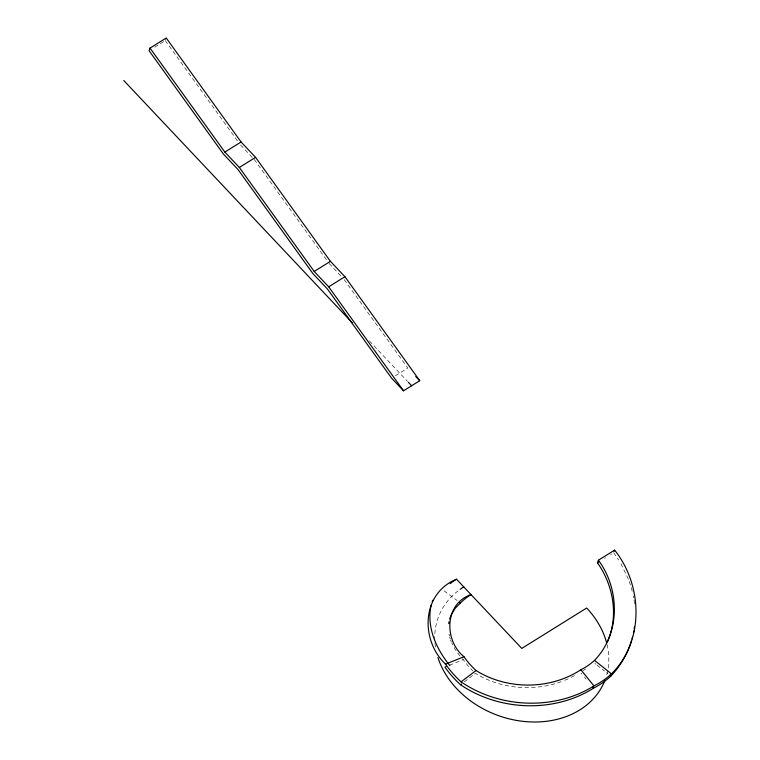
<?xml version="1.0" encoding="UTF-8"?>
<svg xmlns="http://www.w3.org/2000/svg" width="760" height="760" viewBox="0 0 760 760"><rect width="100%" height="100%" fill="white"/><g stroke="black" fill="none" stroke-linecap="round" stroke-linejoin="round"><path stroke-width="0.57" stroke-dasharray="3.8 2.85" d="M154.774 47.12L165.272 40.584L166.24 38M464.274 681.9L473.565 674.756M474.497 674.044L475.427 673.332C500.887 689.092 533.7 691.837 561.716 681.53M395.39 375.744L407.797 368.02L343.615 278.853M604.542 558.391L605.549 557.755M610.622 554.6L611.639 553.964M574.399 675.688L569.772 678.1M568.195 678.841L563.35 680.903M449.53 665.237L463.277 659.604A77.871 62.187 20.6 0 0 472.872 670.918M444.039 590.795L457.178 600.533M594.909 663.47L595.973 664.306M597.037 665.152L604.514 671.014M606.642 672.695L607.715 673.531M462.431 658.73L463.277 659.604M240.587 144.97L252.672 157.785M329.118 263.473L341.202 276.288M369.351 340.917L407.578 381.444M460.019 656.051L455.24 649.562L451.697 642.827M581.125 673.084L581.951 674.091M584.431 677.112L586.074 679.126M613.662 552.71L618.668 560.015M254.277 159.486L327.731 261.544M165.272 40.584L238.402 142.196M620.948 563.778L628.482 579.481M451.288 641.858L450.566 639.91M629.242 581.505L630.619 585.57M450.243 638.932L449.673 636.984M631.246 587.613L632.358 591.726M449.435 636.006L449.027 634.068M633.298 595.869L633.697 597.939M634.058 600.02L634.628 604.181M585.76 668.923A77.871 62.187 20.6 0 1 583.082 670.558M435.452 647.045A89.062 71.136 20.6 0 1 459.277 589.94M607.059 644.537A89.062 71.136 20.6 0 1 606.575 675.412"/><path stroke-width="1.14" d="M448.723 623.599L449.017 621.765M634.172 628.957L634.467 626.924M633.441 632.994L633.831 630.981M632.006 638.951L632.529 636.984M449.654 619.077L450.87 615.609M631.436 640.917C627.475 654.018 620.322 666.111 610.917 676.048A100.111 79.952 20.6 0 1 593.512 688.189C553.669 713.269 499.272 710.989 460.56 684.76A100.111 79.952 20.6 0 1 444.942 667.119L446.091 666.644M150.024 48.099L149.045 50.682L223.554 154.214L238.06 169.584L312.892 273.572L327.389 288.952L391.571 378.119L403.531 390.801L419.748 380.703L344.916 276.716L330.419 261.345L255.578 157.358L241.082 141.987L166.24 38L150.024 48.099L224.855 152.085L239.352 167.457L314.194 271.444L328.69 286.815L403.531 390.801M607.392 641.839C618.83 616.16 613.472 585.314 597.436 562.808L598.414 560.215L614.64 550.116C642.741 585.333 644.565 641.174 611.486 673.882A100.111 79.952 20.6 0 1 593.968 685.928C554.002 710.761 499.643 708.272 461.063 681.853A100.111 79.952 20.6 0 1 445.559 664.145C420.109 640.148 421.448 593.475 456.503 579.215L521.769 648.413L586.672 608.019A89.062 71.136 20.6 0 1 606.528 642.438M614.146 551.408L614.64 550.116M451.24 614.764L455.088 608.437L460.465 602.965A77.89 62.206 20.6 0 1 471.01 594.596C444.362 603.839 443.859 640.423 463.97 656.735A77.871 62.187 20.6 0 0 476.026 670.51C507.291 690.051 549.945 690.033 580.868 669.76A77.871 62.187 20.6 0 0 594.491 660.392C620.521 633.745 620.036 589.361 598.414 560.215M460.56 684.76L461.491 684.047M461.063 681.853L476.026 670.51M224.855 152.085L241.082 141.987M239.352 167.457L255.578 157.358M314.194 271.444L330.419 261.345M328.69 286.815L344.916 276.716M597.436 562.808L598.452 562.172M445.559 664.145L463.97 656.735M459.363 602.158L460.465 602.965M609.843 675.203L610.917 676.048M594.491 660.392L611.486 673.882M415.767 376.476L419.748 380.703M123.766 80.513L352.279 322.81M408.386 382.299L411.644 385.748M592.686 687.183L593.512 688.189M580.868 669.76L593.968 685.928M450.195 583.594A100.139 79.98 20.6 0 1 456.513 579.215M449.882 665.617A105.108 68.932 25.9 0 1 431.214 605.093M432.24 601.445A105.108 68.932 25.9 0 1 432.649 600.258M604.96 680.228A89.062 71.136 20.6 0 1 520.619 721.05A89.062 71.136 20.6 0 1 437.931 657.533M460.151 589.313A89.062 71.136 20.6 0 1 463.762 586.91"/></g></svg>
